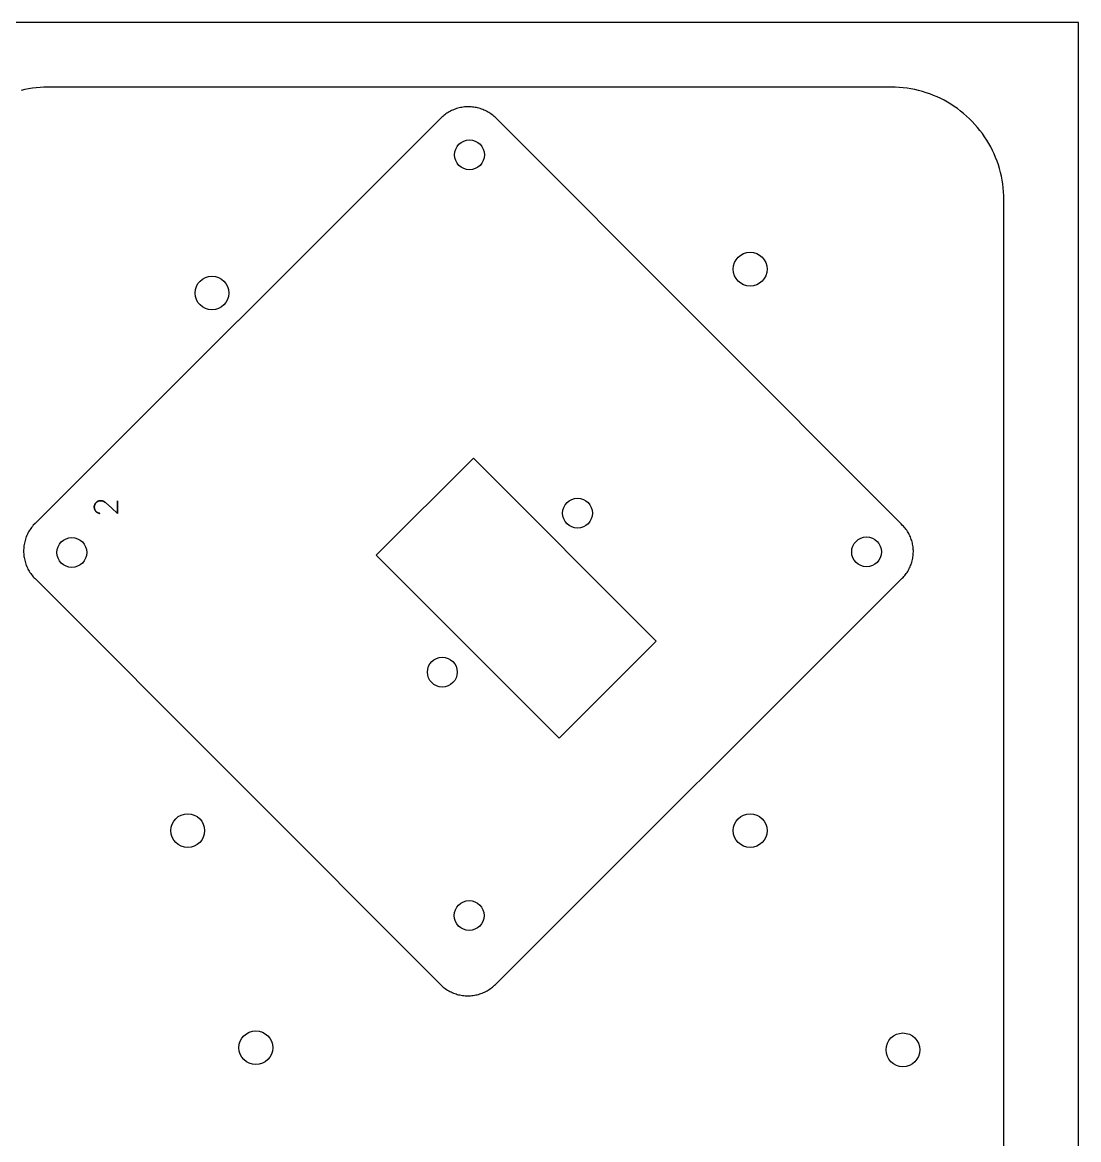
# Model space of a CAD drawing. Extents: x -24 to 6, y -20.7 to -0.7.
# Drawn here: x -3.35 to 6.04, y -10.65 to -0.71 of the extents above; entities that cross this region are included whole.
import ezdxf

# ---------------------------------------------------------------- set-up
doc = ezdxf.new("R2010")
doc.units = 0
doc.layers.add('LAYER_1', color=7, linetype='CONTINUOUS')

msp = doc.modelspace()

# ---------------------------------------------------------------- linework, layer by layer
at = {"layer": 'LAYER_1', "color": 250}
for p, q in [((6.0368, -0.7149), (-23.9632, -0.7149)), ((6.0368, -20.7149), (6.0368, -0.7149)), ((-3.1283, -1.2913), (-3.1624, -1.2919)), ((4.3717, -1.2913), (-3.1283, -1.2913)), ((4.4066, -1.2919), (4.3717, -1.2913)), ((-3.3317, -1.3122), (-3.365, -1.3197)), ((-3.2982, -1.3058), (-3.3317, -1.3122)), ((-3.2644, -1.3006), (-3.2982, -1.3058)), ((-3.2305, -1.2965), (-3.2644, -1.3006)), ((-3.1965, -1.2936), (-3.2305, -1.2965)), ((-3.1624, -1.2919), (-3.1965, -1.2936)), ((4.4415, -1.2937), (4.4066, -1.2919)), ((4.4762, -1.2967), (4.4415, -1.2937)), ((4.5109, -1.301), (4.4762, -1.2967)), ((4.5454, -1.3065), (4.5109, -1.301)), ((4.5796, -1.3131), (4.5454, -1.3065)), ((4.6136, -1.321), (4.5796, -1.3131)), ((4.6474, -1.33), (4.6136, -1.321)), ((4.6807, -1.3402), (4.6474, -1.33)), ((4.7137, -1.3516), (4.6807, -1.3402)), ((4.7463, -1.3641), (4.7137, -1.3516)), ((4.7785, -1.3777), (4.7463, -1.3641)), ((4.8101, -1.3925), (4.7785, -1.3777)), ((0.484, -1.4899), (0.473, -1.4944)), ((0.4951, -1.4857), (0.484, -1.4899)), ((0.5064, -1.482), (0.4951, -1.4857)), ((0.5178, -1.4786), (0.5064, -1.482)), ((0.5292, -1.4756), (0.5178, -1.4786)), ((0.5408, -1.473), (0.5292, -1.4756)), ((0.5525, -1.4707), (0.5408, -1.473)), ((0.5642, -1.4689), (0.5525, -1.4707)), ((0.576, -1.4675), (0.5642, -1.4689)), ((0.5878, -1.4665), (0.576, -1.4675)), ((0.5997, -1.4659), (0.5878, -1.4665)), ((0.6115, -1.4657), (0.5997, -1.4659)), ((0.6234, -1.4659), (0.6115, -1.4657)), ((0.6353, -1.4666), (0.6234, -1.4659)), ((0.6471, -1.4676), (0.6353, -1.4666)), ((0.6589, -1.469), (0.6471, -1.4676)), ((0.6706, -1.4708), (0.6589, -1.469)), ((0.6822, -1.473), (0.6706, -1.4708)), ((0.6938, -1.4757), (0.6822, -1.473)), ((0.7053, -1.4787), (0.6938, -1.4757)), ((0.7167, -1.4821), (0.7053, -1.4787)), ((0.7279, -1.4859), (0.7167, -1.4821)), ((0.739, -1.49), (0.7279, -1.4859)), ((0.75, -1.4946), (0.739, -1.49)), ((4.8412, -1.4083), (4.8101, -1.3925)), ((4.8717, -1.4252), (4.8412, -1.4083)), ((4.9016, -1.4432), (4.8717, -1.4252)), ((4.9309, -1.4622), (4.9016, -1.4432)), ((4.9595, -1.4822), (4.9309, -1.4622)), ((4.9874, -1.5033), (4.9595, -1.4822)), ((0.3657, -1.5674), (-3.241, -5.1696)), ((0.3742, -1.5591), (0.3657, -1.5674)), ((0.3831, -1.5512), (0.3742, -1.5591)), ((0.3921, -1.5436), (0.3831, -1.5512)), ((0.4015, -1.5362), (0.3921, -1.5436)), ((0.4111, -1.5292), (0.4015, -1.5362)), ((0.4209, -1.5226), (0.4111, -1.5292)), ((0.4309, -1.5162), (0.4209, -1.5226)), ((0.4412, -1.5102), (0.4309, -1.5162)), ((0.4516, -1.5046), (0.4412, -1.5102)), ((0.4622, -1.4993), (0.4516, -1.5046)), ((0.473, -1.4944), (0.4622, -1.4993)), ((0.7608, -1.4995), (0.75, -1.4946)), ((0.7714, -1.5048), (0.7608, -1.4995)), ((0.7818, -1.5104), (0.7714, -1.5048)), ((0.7921, -1.5164), (0.7818, -1.5104)), ((0.8021, -1.5228), (0.7921, -1.5164)), ((0.8119, -1.5295), (0.8021, -1.5228)), ((0.8215, -1.5365), (0.8119, -1.5295)), ((0.8308, -1.5438), (0.8215, -1.5365)), ((0.8399, -1.5515), (0.8308, -1.5438)), ((0.8487, -1.5594), (0.8399, -1.5515)), ((0.8572, -1.5677), (0.8487, -1.5594)), ((4.4594, -5.1744), (0.8572, -1.5677)), ((5.0145, -1.5252), (4.9874, -1.5033)), ((5.0408, -1.5481), (5.0145, -1.5252)), ((5.0664, -1.5719), (5.0408, -1.5481)), ((5.0911, -1.5966), (5.0664, -1.5719)), ((5.1149, -1.6221), (5.0911, -1.5966)), ((5.1378, -1.6485), (5.1149, -1.6221)), ((5.1597, -1.6756), (5.1378, -1.6485)), ((5.1807, -1.7035), (5.1597, -1.6756)), ((5.2008, -1.7321), (5.1807, -1.7035)), ((5.2198, -1.7613), (5.2008, -1.7321)), ((5.2377, -1.7913), (5.2198, -1.7613)), ((5.2547, -1.8218), (5.2377, -1.7913)), ((5.2705, -1.8529), (5.2547, -1.8218)), ((5.2853, -1.8845), (5.2705, -1.8529)), ((5.2989, -1.9167), (5.2853, -1.8845)), ((5.3114, -1.9492), (5.2989, -1.9167)), ((5.3228, -1.9822), (5.3114, -1.9492)), ((5.333, -2.0156), (5.3228, -1.9822)), ((5.342, -2.0493), (5.333, -2.0156)), ((5.3499, -2.0833), (5.342, -2.0493)), ((5.3565, -2.1176), (5.3499, -2.0833)), ((5.362, -2.1521), (5.3565, -2.1176)), ((5.3662, -2.1867), (5.362, -2.1521)), ((5.3693, -2.2215), (5.3662, -2.1867)), ((5.3711, -2.2564), (5.3693, -2.2215)), ((5.3717, -2.2913), (5.3711, -2.2564)), ((5.3717, -14.7013), (5.3717, -2.2913)), ((-0.2072, -5.4524), (0.656, -4.5903)), ((0.656, -4.5903), (2.2813, -6.2176)), ((-2.7143, -5.0199), (-2.7145, -5.0218)), ((-2.7145, -5.0218), (-2.7143, -5.0199)), ((-2.7145, -5.0218), (-2.7145, -5.0238)), ((-2.7145, -5.0238), (-2.7145, -5.0218)), ((-2.7145, -5.0238), (-2.7145, -5.0257)), ((-2.7145, -5.0257), (-2.7145, -5.0238)), ((-2.7145, -5.0257), (-2.7144, -5.0277)), ((-2.7144, -5.0277), (-2.7145, -5.0257)), ((-2.7144, -5.0277), (-2.7143, -5.0297)), ((-2.7143, -5.0297), (-2.7144, -5.0277)), ((-2.7141, -5.0179), (-2.7143, -5.0199)), ((-2.7143, -5.0199), (-2.7141, -5.0179)), ((-2.7143, -5.0297), (-2.714, -5.0316)), ((-2.714, -5.0316), (-2.7143, -5.0297)), ((-2.7139, -5.016), (-2.7141, -5.0179)), ((-2.7141, -5.0179), (-2.7139, -5.016)), ((-2.714, -5.0316), (-2.7138, -5.0336)), ((-2.7138, -5.0336), (-2.714, -5.0316)), ((-2.7136, -5.014), (-2.7139, -5.016)), ((-2.7139, -5.016), (-2.7136, -5.014)), ((-2.7138, -5.0336), (-2.7134, -5.0355)), ((-2.7134, -5.0355), (-2.7138, -5.0336)), ((-2.7132, -5.0121), (-2.7136, -5.014)), ((-2.7136, -5.014), (-2.7132, -5.0121)), ((-2.7134, -5.0355), (-2.713, -5.0374)), ((-2.713, -5.0374), (-2.7134, -5.0355)), ((-2.7127, -5.0102), (-2.7132, -5.0121)), ((-2.7132, -5.0121), (-2.7127, -5.0102)), ((-2.713, -5.0374), (-2.7125, -5.0393)), ((-2.7125, -5.0393), (-2.713, -5.0374)), ((-2.7122, -5.0083), (-2.7127, -5.0102)), ((-2.7127, -5.0102), (-2.7122, -5.0083)), ((-2.7125, -5.0393), (-2.712, -5.0412)), ((-2.712, -5.0412), (-2.7125, -5.0393)), ((-2.7116, -5.0064), (-2.7122, -5.0083)), ((-2.7122, -5.0083), (-2.7116, -5.0064)), ((-2.712, -5.0412), (-2.7113, -5.0431)), ((-2.7113, -5.0431), (-2.712, -5.0412)), ((-2.7109, -5.0046), (-2.7116, -5.0064)), ((-2.7116, -5.0064), (-2.7109, -5.0046)), ((-2.7113, -5.0431), (-2.7107, -5.0449)), ((-2.7107, -5.0449), (-2.7113, -5.0431)), ((-2.7102, -5.0027), (-2.7109, -5.0046)), ((-2.7109, -5.0046), (-2.7102, -5.0027)), ((-2.7107, -5.0449), (-2.7099, -5.0467)), ((-2.7099, -5.0467), (-2.7107, -5.0449)), ((-2.7094, -5.0009), (-2.7102, -5.0027)), ((-2.7102, -5.0027), (-2.7094, -5.0009)), ((-2.7099, -5.0467), (-2.7091, -5.0485)), ((-2.7091, -5.0485), (-2.7099, -5.0467)), ((-2.7086, -4.9992), (-2.7094, -5.0009)), ((-2.7094, -5.0009), (-2.7086, -4.9992)), ((-2.7091, -5.0485), (-2.7082, -5.0503)), ((-2.7082, -5.0503), (-2.7091, -5.0485)), ((-2.7077, -4.9974), (-2.7086, -4.9992)), ((-2.7086, -4.9992), (-2.7077, -4.9974)), ((-2.7082, -5.0503), (-2.7073, -5.052)), ((-2.7073, -5.052), (-2.7082, -5.0503)), ((-2.7067, -4.9957), (-2.7077, -4.9974)), ((-2.7077, -4.9974), (-2.7067, -4.9957)), ((-2.7073, -5.052), (-2.7063, -5.0537)), ((-2.7063, -5.0537), (-2.7073, -5.052)), ((-2.7057, -4.994), (-2.7067, -4.9957)), ((-2.7067, -4.9957), (-2.7057, -4.994)), ((-2.7063, -5.0537), (-2.7053, -5.0554)), ((-2.7053, -5.0554), (-2.7063, -5.0537)), ((-2.7046, -4.9924), (-2.7057, -4.994)), ((-2.7057, -4.994), (-2.7046, -4.9924)), ((-2.7053, -5.0554), (-2.7042, -5.057)), ((-2.7042, -5.057), (-2.7053, -5.0554)), ((-2.7035, -4.9908), (-2.7046, -4.9924)), ((-2.7046, -4.9924), (-2.7035, -4.9908)), ((-2.7042, -5.057), (-2.703, -5.0586)), ((-2.703, -5.0586), (-2.7042, -5.057)), ((-2.7023, -4.9892), (-2.7035, -4.9908)), ((-2.7035, -4.9908), (-2.7023, -4.9892)), ((-2.703, -5.0586), (-2.7018, -5.0601)), ((-2.7018, -5.0601), (-2.703, -5.0586)), ((-2.701, -4.9877), (-2.7023, -4.9892)), ((-2.7023, -4.9892), (-2.701, -4.9877)), ((-2.7018, -5.0601), (-2.7006, -5.0616)), ((-2.7006, -5.0616), (-2.7018, -5.0601)), ((-2.6997, -4.9862), (-2.701, -4.9877)), ((-2.701, -4.9877), (-2.6997, -4.9862)), ((-2.7006, -5.0616), (-2.6992, -5.0631)), ((-2.6992, -5.0631), (-2.7006, -5.0616)), ((-2.6984, -4.9848), (-2.6997, -4.9862)), ((-2.6997, -4.9862), (-2.6984, -4.9848)), ((-2.6992, -5.0631), (-2.6979, -5.0645)), ((-2.6979, -5.0645), (-2.6992, -5.0631)), ((-2.697, -4.9834), (-2.6984, -4.9848)), ((-2.6984, -4.9848), (-2.697, -4.9834)), ((-2.6979, -5.0645), (-2.6965, -5.0659)), ((-2.6965, -5.0659), (-2.6979, -5.0645)), ((-2.6956, -4.9821), (-2.697, -4.9834)), ((-2.697, -4.9834), (-2.6956, -4.9821)), ((-2.6965, -5.0659), (-2.695, -5.0672)), ((-2.695, -5.0672), (-2.6965, -5.0659)), ((-2.6941, -4.9808), (-2.6956, -4.9821)), ((-2.6956, -4.9821), (-2.6941, -4.9808)), ((-2.6925, -4.9796), (-2.6941, -4.9808)), ((-2.6941, -4.9808), (-2.6925, -4.9796)), ((-2.691, -4.9784), (-2.6925, -4.9796)), ((-2.6925, -4.9796), (-2.691, -4.9784)), ((-2.6894, -4.9773), (-2.691, -4.9784)), ((-2.691, -4.9784), (-2.6894, -4.9773)), ((-2.6877, -4.9762), (-2.6894, -4.9773)), ((-2.6894, -4.9773), (-2.6877, -4.9762)), ((-2.686, -4.9752), (-2.6877, -4.9762)), ((-2.6877, -4.9762), (-2.686, -4.9752)), ((-2.6843, -4.9743), (-2.686, -4.9752)), ((-2.686, -4.9752), (-2.6843, -4.9743)), ((-2.6825, -4.9734), (-2.6843, -4.9743)), ((-2.6843, -4.9743), (-2.6825, -4.9734)), ((-2.6808, -4.9725), (-2.6825, -4.9734)), ((-2.6825, -4.9734), (-2.6808, -4.9725)), ((-2.679, -4.9718), (-2.6808, -4.9725)), ((-2.6808, -4.9725), (-2.679, -4.9718)), ((-2.6771, -4.9711), (-2.679, -4.9718)), ((-2.679, -4.9718), (-2.6771, -4.9711)), ((-2.6753, -4.9704), (-2.6771, -4.9711)), ((-2.6771, -4.9711), (-2.6753, -4.9704)), ((-2.6734, -4.9699), (-2.6753, -4.9704)), ((-2.6753, -4.9704), (-2.6734, -4.9699)), ((-2.6715, -4.9694), (-2.6734, -4.9699)), ((-2.6734, -4.9699), (-2.6715, -4.9694)), ((-2.6696, -4.9689), (-2.6715, -4.9694)), ((-2.6715, -4.9694), (-2.6696, -4.9689)), ((-2.6676, -4.9685), (-2.6696, -4.9689)), ((-2.6696, -4.9689), (-2.6676, -4.9685)), ((-2.6657, -4.9682), (-2.6676, -4.9685)), ((-2.6676, -4.9685), (-2.6657, -4.9682)), ((-2.6637, -4.968), (-2.6657, -4.9682)), ((-2.6657, -4.9682), (-2.6637, -4.968)), ((-2.6618, -4.9678), (-2.6637, -4.968)), ((-2.6637, -4.968), (-2.6618, -4.9678)), ((-2.6598, -4.9677), (-2.6618, -4.9678)), ((-2.6618, -4.9678), (-2.6598, -4.9677)), ((-2.6579, -4.9677), (-2.6598, -4.9677)), ((-2.6598, -4.9677), (-2.6579, -4.9677)), ((-2.6559, -4.9677), (-2.6579, -4.9677)), ((-2.6579, -4.9677), (-2.6559, -4.9677)), ((-2.6539, -4.9678), (-2.6559, -4.9677)), ((-2.6559, -4.9677), (-2.6539, -4.9678)), ((-2.652, -4.968), (-2.6539, -4.9678)), ((-2.6539, -4.9678), (-2.652, -4.968)), ((-2.65, -4.9682), (-2.652, -4.968)), ((-2.652, -4.968), (-2.65, -4.9682)), ((-2.6481, -4.9685), (-2.65, -4.9682)), ((-2.65, -4.9682), (-2.6481, -4.9685)), ((-2.6462, -4.9689), (-2.6481, -4.9685)), ((-2.6481, -4.9685), (-2.6462, -4.9689)), ((-2.6442, -4.9693), (-2.6462, -4.9689)), ((-2.6462, -4.9689), (-2.6442, -4.9693)), ((-2.6423, -4.9698), (-2.6442, -4.9693)), ((-2.6442, -4.9693), (-2.6423, -4.9698)), ((-2.6405, -4.9704), (-2.6423, -4.9698)), ((-2.6423, -4.9698), (-2.6405, -4.9704)), ((-2.6386, -4.971), (-2.6405, -4.9704)), ((-2.6405, -4.9704), (-2.6386, -4.971)), ((-2.6368, -4.9717), (-2.6386, -4.971)), ((-2.6386, -4.971), (-2.6368, -4.9717)), ((-2.635, -4.9725), (-2.6368, -4.9717)), ((-2.6368, -4.9717), (-2.635, -4.9725)), ((-2.6332, -4.9733), (-2.635, -4.9725)), ((-2.635, -4.9725), (-2.6332, -4.9733)), ((-2.6314, -4.9742), (-2.6332, -4.9733)), ((-2.6332, -4.9733), (-2.6314, -4.9742)), ((-2.6297, -4.9751), (-2.6314, -4.9742)), ((-2.6314, -4.9742), (-2.6297, -4.9751)), ((-2.628, -4.9762), (-2.6297, -4.9751)), ((-2.6297, -4.9751), (-2.628, -4.9762)), ((-2.6264, -4.9772), (-2.628, -4.9762)), ((-2.628, -4.9762), (-2.6264, -4.9772)), ((-2.6247, -4.9783), (-2.6264, -4.9772)), ((-2.6264, -4.9772), (-2.6247, -4.9783)), ((-2.6232, -4.9795), (-2.6247, -4.9783)), ((-2.6247, -4.9783), (-2.6232, -4.9795)), ((-2.6216, -4.9807), (-2.6232, -4.9795)), ((-2.6232, -4.9795), (-2.6216, -4.9807)), ((-2.615, -4.9852), (-2.6216, -4.9807)), ((-2.6216, -4.9807), (-2.615, -4.9852)), ((-2.558, -5.0352), (-2.615, -4.9852)), ((-2.615, -4.9852), (-2.558, -5.0352)), ((-2.5069, -5.0812), (-2.558, -5.0352)), ((-2.558, -5.0352), (-2.5069, -5.0812)), ((-2.5069, -5.0812), (-2.5069, -4.97)), ((-2.5069, -4.97), (-2.5069, -4.97)), ((-2.5069, -4.97), (-2.5069, -4.97)), ((-2.5069, -4.97), (-2.5069, -5.0812)), ((-2.695, -5.0672), (-2.6935, -5.0685)), ((-2.6935, -5.0685), (-2.695, -5.0672)), ((-2.6935, -5.0685), (-2.6919, -5.0697)), ((-2.6919, -5.0697), (-2.6935, -5.0685)), ((-2.6919, -5.0697), (-2.6904, -5.0708)), ((-2.6904, -5.0708), (-2.6919, -5.0697)), ((-2.6904, -5.0708), (-2.6887, -5.0719)), ((-2.6887, -5.0719), (-2.6904, -5.0708)), ((-2.6887, -5.0719), (-2.6871, -5.073)), ((-2.6871, -5.073), (-2.6887, -5.0719)), ((-2.6871, -5.073), (-2.6854, -5.0739)), ((-2.6854, -5.0739), (-2.6871, -5.073)), ((-2.6854, -5.0739), (-2.6836, -5.0749)), ((-2.6836, -5.0749), (-2.6854, -5.0739)), ((-2.6836, -5.0749), (-2.6819, -5.0757)), ((-2.6819, -5.0757), (-2.6836, -5.0749)), ((-2.6819, -5.0757), (-2.6801, -5.0765)), ((-2.6801, -5.0765), (-2.6819, -5.0757)), ((-2.6801, -5.0765), (-2.6783, -5.0773)), ((-2.6783, -5.0773), (-2.6801, -5.0765)), ((-2.6783, -5.0773), (-2.6764, -5.078)), ((-2.6764, -5.078), (-2.6783, -5.0773)), ((-2.6764, -5.078), (-2.6745, -5.0786)), ((-2.6745, -5.0786), (-2.6764, -5.078)), ((-2.6745, -5.0786), (-2.6727, -5.0791)), ((-2.6727, -5.0791), (-2.6745, -5.0786)), ((-2.6727, -5.0791), (-2.6707, -5.0796)), ((-2.6707, -5.0796), (-2.6727, -5.0791)), ((-2.6707, -5.0796), (-2.6688, -5.08)), ((-2.6688, -5.08), (-2.6707, -5.0796)), ((-2.6688, -5.08), (-2.6669, -5.0804)), ((-2.6669, -5.0804), (-2.6688, -5.08)), ((-2.6669, -5.0804), (-2.665, -5.0806)), ((-2.665, -5.0806), (-2.6669, -5.0804)), ((-3.3038, -5.2554), (-3.3091, -5.266)), ((-3.2982, -5.2449), (-3.3038, -5.2554)), ((-3.2922, -5.2347), (-3.2982, -5.2449)), ((-3.2858, -5.2246), (-3.2922, -5.2347)), ((-3.2791, -5.2148), (-3.2858, -5.2246)), ((-3.2721, -5.2053), (-3.2791, -5.2148)), ((-3.2648, -5.1959), (-3.2721, -5.2053)), ((-3.2571, -5.1869), (-3.2648, -5.1959)), ((-3.241, -5.1696), (-3.2571, -5.1869)), ((4.4716, -5.1872), (4.4594, -5.1744)), ((4.4794, -5.1954), (4.4716, -5.1872)), ((4.487, -5.2039), (4.4794, -5.1954)), ((4.4943, -5.2127), (4.487, -5.2039)), ((4.5012, -5.2217), (4.4943, -5.2127)), ((4.5079, -5.2309), (4.5012, -5.2217)), ((4.5142, -5.2404), (4.5079, -5.2309)), ((4.5202, -5.25), (4.5142, -5.2404)), ((4.5258, -5.2599), (4.5202, -5.25)), ((4.5312, -5.2699), (4.5258, -5.2599)), ((-3.3378, -5.3562), (-3.3396, -5.3679)), ((-3.3356, -5.3445), (-3.3378, -5.3562)), ((-3.333, -5.333), (-3.3356, -5.3445)), ((-3.33, -5.3215), (-3.333, -5.333)), ((-3.3266, -5.3101), (-3.33, -5.3215)), ((-3.3228, -5.2989), (-3.3266, -5.3101)), ((-3.3186, -5.2877), (-3.3228, -5.2989)), ((-3.314, -5.2768), (-3.3186, -5.2877)), ((-3.3091, -5.266), (-3.314, -5.2768)), ((4.5361, -5.2802), (4.5312, -5.2699)), ((4.5408, -5.2905), (4.5361, -5.2802)), ((4.545, -5.3011), (4.5408, -5.2905)), ((4.5489, -5.3118), (4.545, -5.3011)), ((4.5525, -5.3226), (4.5489, -5.3118)), ((4.5556, -5.3335), (4.5525, -5.3226)), ((4.5584, -5.3445), (4.5556, -5.3335)), ((4.5608, -5.3557), (4.5584, -5.3445)), ((4.5629, -5.3669), (4.5608, -5.3557)), ((-3.3427, -5.4034), (-3.3429, -5.4152)), ((-3.3429, -5.4152), (-3.3427, -5.4271)), ((-3.3421, -5.3915), (-3.3427, -5.4034)), ((-3.3427, -5.4271), (-3.3421, -5.439)), ((-3.3411, -5.3797), (-3.3421, -5.3915)), ((-3.3421, -5.439), (-3.3411, -5.4508)), ((-3.3396, -5.3679), (-3.3411, -5.3797)), ((-3.3411, -5.4508), (-3.3397, -5.4626)), ((-3.3397, -5.4626), (-3.3379, -5.4743)), ((1.4181, -7.0798), (-0.2072, -5.4524)), ((4.5645, -5.3781), (4.5629, -5.3669)), ((4.5637, -5.4688), (4.5652, -5.4575)), ((4.5658, -5.3894), (4.5645, -5.3781)), ((4.5652, -5.4575), (4.5662, -5.4462)), ((4.5666, -5.4008), (4.5658, -5.3894)), ((4.5662, -5.4462), (4.5669, -5.4349)), ((4.5671, -5.4121), (4.5666, -5.4008)), ((4.5669, -5.4349), (4.5672, -5.4235)), ((4.5672, -5.4235), (4.5671, -5.4121)), ((-3.3379, -5.4743), (-3.3357, -5.486)), ((-3.3357, -5.486), (-3.3331, -5.4976)), ((-3.3331, -5.4976), (-3.3301, -5.509)), ((-3.3301, -5.509), (-3.3267, -5.5204)), ((-3.3267, -5.5204), (-3.3229, -5.5317)), ((-3.3229, -5.5317), (-3.3188, -5.5428)), ((-3.3188, -5.5428), (-3.3142, -5.5538)), ((-3.3142, -5.5538), (-3.3093, -5.5646)), ((4.5336, -5.5662), (4.5384, -5.5559)), ((4.5384, -5.5559), (4.5429, -5.5455)), ((4.5429, -5.5455), (4.5469, -5.5349)), ((4.5469, -5.5349), (4.5507, -5.5241)), ((4.5507, -5.5241), (4.554, -5.5132)), ((4.554, -5.5132), (4.557, -5.5023)), ((4.557, -5.5023), (4.5596, -5.4912)), ((4.5596, -5.4912), (4.5619, -5.48)), ((4.5619, -5.48), (4.5637, -5.4688)), ((-3.3093, -5.5646), (-3.3041, -5.5752)), ((-3.3041, -5.5752), (-3.2984, -5.5856)), ((-3.2984, -5.5856), (-3.2924, -5.5959)), ((-3.2924, -5.5959), (-3.2861, -5.6059)), ((-3.2861, -5.6059), (-3.2794, -5.6157)), ((-3.2794, -5.6157), (-3.2724, -5.6253)), ((-3.2724, -5.6253), (-3.2651, -5.6347)), ((-3.2651, -5.6347), (-3.2575, -5.6438)), ((-3.2575, -5.6438), (-3.2495, -5.6526)), ((-3.2495, -5.6526), (-3.2413, -5.6611)), ((-3.2413, -5.6611), (0.3609, -9.2678)), ((4.4591, -5.6659), (4.4674, -5.6581)), ((4.4674, -5.6581), (4.4754, -5.65)), ((4.4754, -5.65), (4.4831, -5.6416)), ((4.4831, -5.6416), (4.4905, -5.633)), ((4.4905, -5.633), (4.4976, -5.6241)), ((4.4976, -5.6241), (4.5044, -5.615)), ((4.5044, -5.615), (4.5109, -5.6056)), ((4.5109, -5.6056), (4.5171, -5.5961)), ((4.5171, -5.5961), (4.5229, -5.5863)), ((4.5229, -5.5863), (4.5284, -5.5764)), ((4.5284, -5.5764), (4.5336, -5.5662)), ((0.8525, -9.2681), (4.4591, -5.6659)), ((2.2813, -6.2176), (1.4181, -7.0798)), ((0.3609, -9.2678), (0.3695, -9.276)), ((0.3695, -9.276), (0.3783, -9.284)), ((0.3783, -9.284), (0.3874, -9.2916)), ((0.3874, -9.2916), (0.3967, -9.299)), ((0.3967, -9.299), (0.4063, -9.306)), ((0.4063, -9.306), (0.4161, -9.3127)), ((0.4161, -9.3127), (0.4261, -9.319)), ((0.4261, -9.319), (0.4363, -9.325)), ((0.4363, -9.325), (0.4468, -9.3307)), ((0.4468, -9.3307), (0.4574, -9.336)), ((0.4574, -9.336), (0.4682, -9.3409)), ((0.7451, -9.341), (0.7559, -9.3361)), ((0.7559, -9.3361), (0.7666, -9.3309)), ((0.7666, -9.3309), (0.777, -9.3252)), ((0.777, -9.3252), (0.7873, -9.3192)), ((0.7873, -9.3192), (0.7973, -9.3129)), ((0.7973, -9.3129), (0.8071, -9.3062)), ((0.8071, -9.3062), (0.8167, -9.2992)), ((0.8167, -9.2992), (0.826, -9.2919)), ((0.826, -9.2919), (0.8351, -9.2843)), ((0.8351, -9.2843), (0.8439, -9.2763)), ((0.8439, -9.2763), (0.8525, -9.2681)), ((0.4682, -9.3409), (0.4792, -9.3454)), ((0.4792, -9.3454), (0.4903, -9.3496)), ((0.4903, -9.3496), (0.5015, -9.3534)), ((0.5015, -9.3534), (0.5129, -9.3568)), ((0.5129, -9.3568), (0.5244, -9.3598)), ((0.5244, -9.3598), (0.5359, -9.3624)), ((0.5359, -9.3624), (0.5476, -9.3646)), ((0.5476, -9.3646), (0.5593, -9.3665)), ((0.5593, -9.3665), (0.5711, -9.3679)), ((0.5711, -9.3679), (0.5829, -9.3689)), ((0.5829, -9.3689), (0.5948, -9.3695)), ((0.5948, -9.3695), (0.6066, -9.3697)), ((0.6066, -9.3697), (0.6185, -9.3695)), ((0.6185, -9.3695), (0.6304, -9.3689)), ((0.6304, -9.3689), (0.6422, -9.3679)), ((0.6422, -9.3679), (0.654, -9.3665)), ((0.654, -9.3665), (0.6657, -9.3647)), ((0.6657, -9.3647), (0.6774, -9.3625)), ((0.6774, -9.3625), (0.6889, -9.3599)), ((0.6889, -9.3599), (0.7004, -9.3569)), ((0.7004, -9.3569), (0.7118, -9.3535)), ((0.7118, -9.3535), (0.7231, -9.3497)), ((0.7231, -9.3497), (0.7342, -9.3456)), ((0.7342, -9.3456), (0.7451, -9.341))]:
    msp.add_line(p, q, dxfattribs=at)
for centre, radius in [((0.6215, -1.8931), 0.1325), ((3.1164, -2.9092), 0.15), ((-1.6683, -3.1213), 0.15), ((1.5818, -5.0787), 0.1325), ((-2.914, -5.4286), 0.1325), ((4.1515, -5.423), 0.1325), ((0.3797, -6.4919), 0.1325), ((-1.8836, -7.9013), 0.15), ((3.1164, -7.9013), 0.15), ((0.6181, -8.6564), 0.1325), ((-1.2783, -9.8313), 0.15), ((4.4745, -9.8505), 0.15)]:
    msp.add_circle(centre, radius, dxfattribs=at)

doc.saveas('drawing.dxf')
